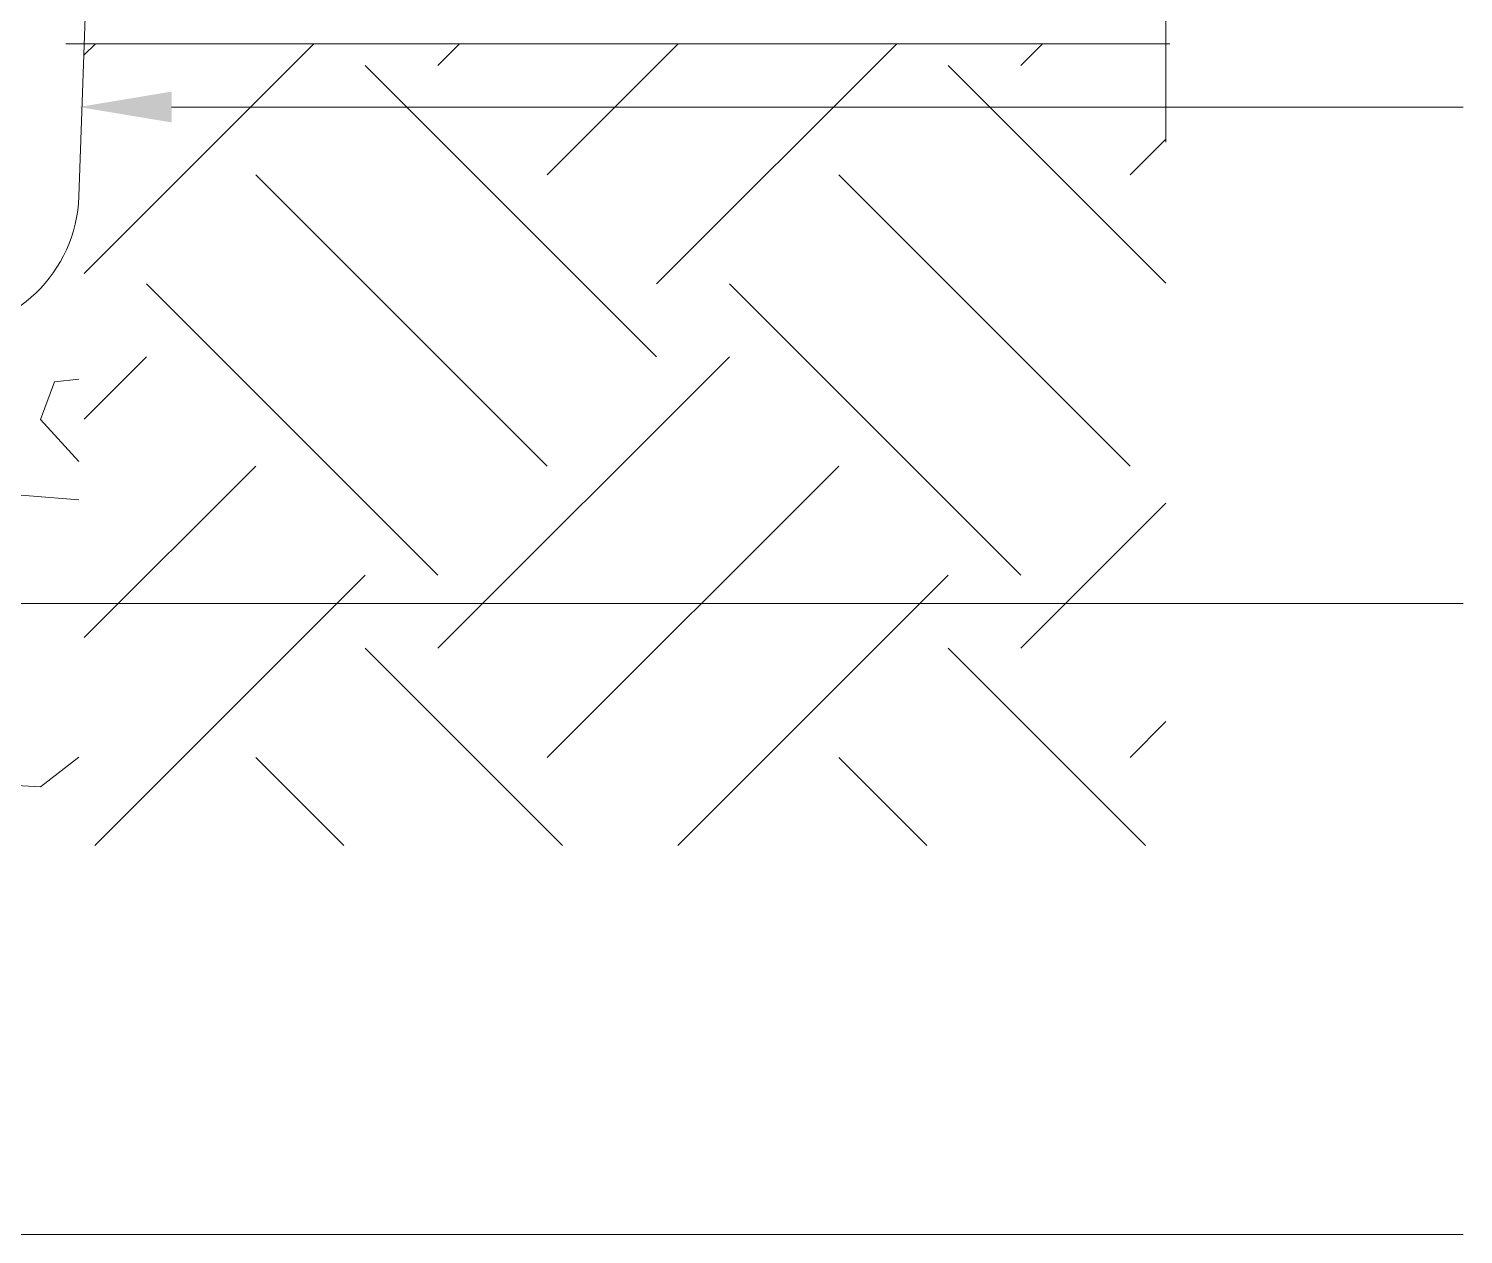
# Model space of a CAD drawing. Header units: millimetres. Extents: x 4229 to 8429, y -1187 to 1783.
# Drawn here: x 6411.4 to 6566.1, y -601.6 to -471.5 of the extents above; entities that cross this region are included whole.
import ezdxf

# ---------------------------------------------------------------- set-up
doc = ezdxf.new("R2010")
doc.units = ezdxf.units.MM

msp = doc.modelspace()

# ---------------------------------------------------------------- linework, layer by layer
at = {"linetype": 'Continuous', "lineweight": 5}
for p, q in [((6422.74, -319.84), (6416.81, -489.59)), ((6417.38, -497.89), (6442.16, -473.11)), ((6417.38, -474.31), (6418.58, -473.11)), ((6455.53, -475.45), (6457.87, -473.11)), ((6467.32, -487.24), (6481.45, -473.11)), ((6479.11, -499.02), (6505.02, -473.11)), ((6518.4, -475.45), (6520.73, -473.11)), ((6479.11, -506.88), (6447.68, -475.45)), ((6534.04, -498.95), (6510.54, -475.45)), ((6530.18, -487.24), (6534.04, -483.38)), ((6467.32, -518.67), (6435.89, -487.24)), ((6530.18, -518.67), (6498.75, -487.24)), ((6455.53, -530.45), (6424.1, -499.02)), ((6518.4, -530.45), (6486.97, -499.02)), ((6417.38, -513.6), (6424.1, -506.88)), ((6455.53, -538.31), (6486.97, -506.88)), ((6412.66, -513.64), (6414.19, -509.57)), ((6416.81, -509.3), (6414.19, -509.57)), ((6416.81, -518.16), (6412.66, -513.64)), ((6417.38, -537.17), (6435.89, -518.67)), ((6467.32, -550.1), (6498.75, -518.67)), ((6416.81, -522.32), (6410.12, -521.77)), ((6518.4, -538.31), (6534.04, -522.67)), ((6418.54, -559.59), (6447.68, -530.45)), ((6481.4, -559.59), (6510.54, -530.45)), ((6468.95, -559.59), (6447.68, -538.31)), ((6531.82, -559.59), (6510.54, -538.31)), ((6530.18, -550.1), (6534.04, -546.24)), ((6412.66, -553.26), (6416.81, -550.06)), ((6445.38, -559.59), (6435.89, -550.1)), ((6508.24, -559.59), (6498.75, -550.1)), ((6401.99, -552.75), (6412.66, -553.26))]:
    msp.add_line(p, q, dxfattribs=at)
at = {"lineweight": 5}
for p, q in [((6534.04, -428.64), (6534.04, -483.71)), ((6534.46, -473.11), (6415.41, -473.11)), ((6426.81, -479.93), (6566.11, -479.93)), ((6370.64, -533.49), (6566.11, -533.49)), ((6310.43, -601.56), (6566.11, -601.56))]:
    msp.add_line(p, q, dxfattribs=at)
at = {"linetype": 'Continuous', "lineweight": 5}
msp.add_arc((6401.64, -489.06), 15.18, 270, 358, dxfattribs=at)
at = {"lineweight": 5}
msp.add_solid([(6426.81, -481.59), (6416.81, -479.93), (6426.81, -478.26)], dxfattribs=at)

doc.saveas('drawing.dxf')
